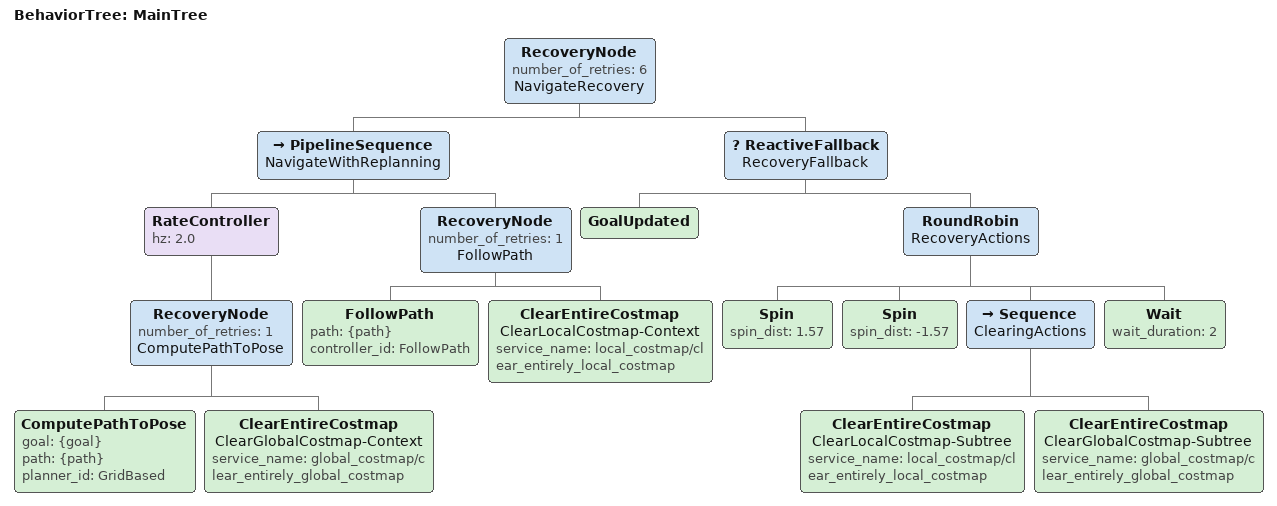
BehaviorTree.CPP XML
<!--
  Replans the global path at 2 Hz while retaining the standard Nav2 Humble
  planning, control, and recovery pipeline.
-->
<root main_tree_to_execute="MainTree">
  <BehaviorTree ID="MainTree">
    <RecoveryNode number_of_retries="6" name="NavigateRecovery">
      <PipelineSequence name="NavigateWithReplanning">
        <RateController hz="2.0">
          <RecoveryNode number_of_retries="1" name="ComputePathToPose">
            <ComputePathToPose goal="{goal}" path="{path}" planner_id="GridBased"/>
            <ClearEntireCostmap name="ClearGlobalCostmap-Context" service_name="global_costmap/clear_entirely_global_costmap"/>
          </RecoveryNode>
        </RateController>
        <RecoveryNode number_of_retries="1" name="FollowPath">
          <FollowPath path="{path}" controller_id="FollowPath"/>
          <ClearEntireCostmap name="ClearLocalCostmap-Context" service_name="local_costmap/clear_entirely_local_costmap"/>
        </RecoveryNode>
      </PipelineSequence>
      <ReactiveFallback name="RecoveryFallback">
        <GoalUpdated/>
        <RoundRobin name="RecoveryActions">
          <Spin spin_dist="1.57"/>
          <Spin spin_dist="-1.57"/>
          <Sequence name="ClearingActions">
            <ClearEntireCostmap name="ClearLocalCostmap-Subtree" service_name="local_costmap/clear_entirely_local_costmap"/>
            <ClearEntireCostmap name="ClearGlobalCostmap-Subtree" service_name="global_costmap/clear_entirely_global_costmap"/>
          </Sequence>
          <Wait wait_duration="2"/>
        </RoundRobin>
      </ReactiveFallback>
    </RecoveryNode>
  </BehaviorTree>
</root>
